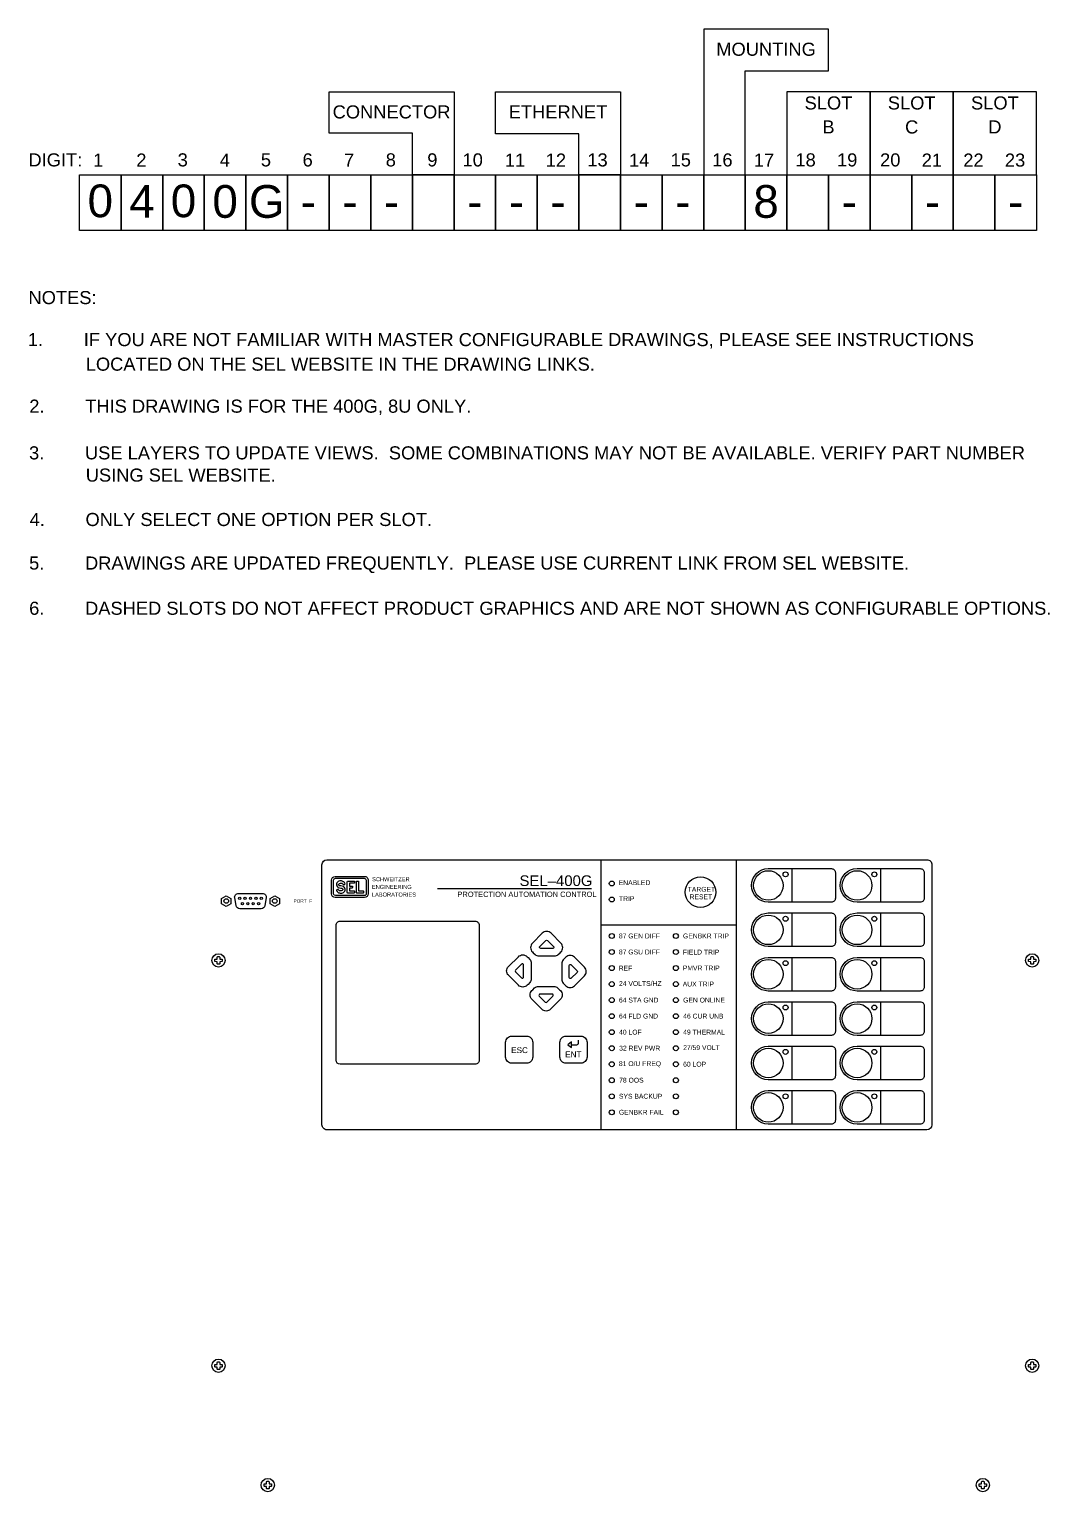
# Model space of a CAD drawing. Extents: x 1 to 47, y 1 to 35.
# Drawn here: x 0.99 to 21.68, y 5.34 to 35 of the extents above; entities that cross this region are included whole.
import ezdxf
from ezdxf.enums import TextEntityAlignment as Align

# ---------------------------------------------------------------- set-up
doc = ezdxf.new("R2010")
doc.units = 0
doc.header["$MEASUREMENT"] = 0
doc.layers.add('7.0_____[DWG]', color=7, linetype='CONTINUOUS')
doc.styles.add('Arial', font='arial.ttf')

msp = doc.modelspace()

# ---------------------------------------------------------------- linework, layer by layer
at = {"layer": '7.0_____[DWG]'}
for points in [[(15.507, 34.156), (17.195, 34.156), (17.195, 35), (14.664, 35), (14.664, 32.047), (15.507, 32.047), (15.507, 34.156)], [(8.757, 32.891), (7.069, 32.891), (7.069, 33.734), (9.601, 33.734), (9.601, 32.047), (8.757, 32.047), (8.757, 32.891)], [(12.132, 32.881), (10.445, 32.881), (10.445, 33.734), (12.976, 33.734), (12.976, 32.047), (12.132, 32.047), (12.132, 32.881)], [(18.039, 32.047), (18.039, 33.734), (16.351, 33.734), (16.351, 32.047), (18.038, 32.047)], [(19.726, 32.047), (19.726, 33.734), (18.038, 33.734), (18.038, 32.047), (19.726, 32.047)], [(21.413, 32.047), (21.413, 33.734), (19.726, 33.734), (19.726, 32.047), (21.413, 32.047)], [(2.851, 30.922), (2.007, 30.922), (2.007, 32.047), (2.851, 32.047), (2.851, 30.922)], [(3.695, 30.922), (2.851, 30.922), (2.851, 32.047), (3.695, 32.047), (3.695, 30.922)], [(4.538, 30.922), (3.695, 30.922), (3.695, 32.047), (4.538, 32.047), (4.538, 30.922)], [(5.382, 30.922), (4.538, 30.922), (4.538, 32.047), (5.382, 32.047), (5.382, 30.922)], [(6.226, 30.922), (5.382, 30.922), (5.382, 32.047), (6.226, 32.047), (6.226, 30.922)], [(7.07, 30.922), (6.226, 30.922), (6.226, 32.047), (7.07, 32.047), (7.07, 30.922)], [(7.913, 30.922), (7.07, 30.922), (7.07, 32.047), (7.913, 32.047), (7.913, 30.922)], [(8.757, 30.922), (7.913, 30.922), (7.913, 32.047), (8.757, 32.047), (8.757, 30.922)], [(9.601, 30.922), (8.757, 30.922), (8.757, 32.047), (9.601, 32.047), (9.601, 30.922)], [(10.445, 30.922), (9.601, 30.922), (9.601, 32.047), (10.445, 32.047), (10.445, 30.922)], [(11.289, 30.922), (10.445, 30.922), (10.445, 32.047), (11.289, 32.047), (11.289, 30.922)], [(12.132, 30.922), (11.289, 30.922), (11.289, 32.047), (12.132, 32.047), (12.132, 30.922)], [(12.976, 30.922), (12.132, 30.922), (12.132, 32.047), (12.976, 32.047), (12.976, 30.922)], [(13.82, 30.922), (12.976, 30.922), (12.976, 32.047), (13.82, 32.047), (13.82, 30.922)], [(14.664, 30.922), (13.82, 30.922), (13.82, 32.047), (14.664, 32.047), (14.664, 30.922)], [(15.507, 30.922), (14.664, 30.922), (14.664, 32.047), (15.507, 32.047), (15.507, 30.922)], [(16.351, 30.922), (15.507, 30.922), (15.507, 32.047), (16.351, 32.047), (16.351, 30.922)], [(17.195, 30.922), (16.351, 30.922), (16.351, 32.047), (17.195, 32.047), (17.195, 30.922)], [(18.038, 30.922), (17.195, 30.922), (17.195, 32.047), (18.038, 32.047), (18.038, 30.922)], [(18.882, 30.922), (18.038, 30.922), (18.038, 32.047), (18.882, 32.047), (18.882, 30.922)], [(19.726, 30.922), (18.882, 30.922), (18.882, 32.047), (19.726, 32.047), (19.726, 30.922)], [(20.57, 30.922), (19.726, 30.922), (19.726, 32.047), (20.57, 32.047), (20.57, 30.922)], [(21.413, 30.922), (20.57, 30.922), (20.57, 32.047), (21.413, 32.047), (21.413, 30.922)], [(12.58, 18.158), (12.58, 12.683)], [(15.32, 18.158), (15.32, 12.683)], [(16.449, 17.977), (16.449, 17.297)], [(18.25, 17.977), (18.25, 17.297)], [(12.391, 17.568), (9.267, 17.568)], [(16.449, 17.077), (16.449, 16.397)], [(18.25, 17.077), (18.25, 16.397)], [(12.58, 16.84), (15.32, 16.84)], [(16.449, 16.177), (16.449, 15.497)], [(18.25, 16.177), (18.25, 15.497)], [(16.449, 15.277), (16.449, 14.597)], [(18.25, 15.277), (18.25, 14.597)], [(16.449, 14.377), (16.449, 13.697)], [(18.25, 14.377), (18.25, 13.697)], [(16.449, 13.477), (16.449, 12.797)], [(18.25, 13.477), (18.25, 12.797)]]:
    msp.add_lwpolyline(points, dxfattribs=at)
for points in [[(7.024, 18.158), (19.192, 18.158, -0.414295), (19.292, 18.058), (19.292, 12.783, -0.414137), (19.192, 12.683), (7.024, 12.683, -0.414229), (6.924, 12.783), (6.924, 18.058, -0.414193)], [(7.193, 17.822), (7.785, 17.822, -0.41811), (7.86, 17.746), (7.86, 17.468, -0.404471), (7.785, 17.391), (7.193, 17.391, -0.41811), (7.119, 17.466), (7.119, 17.745, -0.404471)], [(15.974, 17.979), (17.255, 17.979, -0.414214), (17.335, 17.899), (17.335, 17.377, -0.414214), (17.255, 17.297), (15.974, 17.297, -1)], [(17.774, 17.979), (19.055, 17.979, -0.414214), (19.135, 17.899), (19.135, 17.377, -0.414214), (19.055, 17.297), (17.774, 17.297, -1)], [(7.199, 17.782), (7.782, 17.782, -0.378768), (7.821, 17.748), (7.821, 17.467, -0.441125), (7.782, 17.432), (7.199, 17.432, -0.378768), (7.16, 17.466), (7.16, 17.747, -0.441125)], [(7.301, 17.73, 0.192116), (7.238, 17.705, 0.12608), (7.218, 17.667, 0.336344), (7.254, 17.598, 0.087668), (7.305, 17.584, -0.022201), (7.32, 17.582, -0.039737), (7.331, 17.578, -0.23043), (7.349, 17.56, -0.182747), (7.348, 17.546, -0.221111), (7.313, 17.527, -0.058363), (7.292, 17.526, -0.13415), (7.27, 17.537, 0.006668), (7.258, 17.552, 0.085557), (7.255, 17.554, 0.231613), (7.225, 17.552, 0.170757), (7.22, 17.544, 0.118457), (7.221, 17.532, 0.153081), (7.247, 17.5, 0.186266), (7.31, 17.481, 0.192116), (7.373, 17.506, 0.12608), (7.393, 17.544, 0.336344), (7.357, 17.613, 0.087668), (7.306, 17.627, -0.022201), (7.291, 17.63, -0.039737), (7.28, 17.633, -0.23043), (7.262, 17.651, -0.182747), (7.263, 17.666, -0.221111), (7.298, 17.685, -0.058363), (7.319, 17.685, -0.13415), (7.341, 17.674, 0.006668), (7.353, 17.659, 0.085557), (7.356, 17.657, 0.231613), (7.386, 17.659, 0.170757), (7.391, 17.667, 0.118457), (7.39, 17.679, 0.153081), (7.364, 17.711, 0.186266)], [(7.448, 17.727), (7.572, 17.727, -0.424366), (7.583, 17.715), (7.583, 17.695, -0.404134), (7.572, 17.683), (7.479, 17.683), (7.479, 17.626), (7.533, 17.626, -0.477137), (7.542, 17.617), (7.542, 17.593, -0.353971), (7.533, 17.583), (7.479, 17.583), (7.479, 17.527), (7.572, 17.527, -0.424366), (7.583, 17.515), (7.583, 17.495, -0.404134), (7.572, 17.483), (7.448, 17.483, -0.432614), (7.437, 17.496), (7.437, 17.714, -0.396049)], [(7.634, 17.727), (7.655, 17.727, -0.432614), (7.667, 17.714), (7.667, 17.527), (7.757, 17.527, -0.424366), (7.769, 17.515), (7.769, 17.495, -0.404134), (7.757, 17.483), (7.634, 17.483, -0.432614), (7.622, 17.496), (7.622, 17.714, -0.396049)], [(5.232, 17.477), (5.717, 17.477, -0.46318), (5.794, 17.385), (5.767, 17.231, -0.363045), (5.689, 17.166), (5.259, 17.166, -0.360245), (5.181, 17.231), (5.154, 17.385, -0.463312)], [(7.29, 16.912), (10.03, 16.912, -0.414264), (10.11, 16.832), (10.11, 14.092, -0.41431), (10.03, 14.012), (7.29, 14.012, -0.414061), (7.21, 14.092), (7.21, 16.832, -0.414219)], [(15.974, 17.079), (17.255, 17.079, -0.414214), (17.335, 16.999), (17.335, 16.477, -0.414214), (17.255, 16.397), (15.974, 16.397, -1)], [(17.774, 17.079), (19.055, 17.079, -0.414214), (19.135, 16.999), (19.135, 16.477, -0.414214), (19.055, 16.397), (17.774, 16.397, -1)], [(11.636, 16.208, 0.176539), (11.714, 16.235), (11.751, 16.27), (11.77, 16.289, 0.414214), (11.77, 16.466), (11.569, 16.668, 0.414214), (11.392, 16.668), (11.19, 16.466, 0.414214), (11.19, 16.289), (11.209, 16.27), (11.246, 16.235, 0.176539), (11.324, 16.208)], [(11.497, 16.523), (11.619, 16.402, -0.66386), (11.602, 16.361), (11.359, 16.361, -0.66386), (11.342, 16.402), (11.463, 16.523, -0.408376)], [(11.164, 15.747, -0.176539), (11.137, 15.669), (11.102, 15.632), (11.083, 15.613, -0.414214), (10.906, 15.613), (10.704, 15.815, -0.414214), (10.704, 15.991), (10.906, 16.193, -0.414214), (11.083, 16.193), (11.102, 16.174), (11.137, 16.137, -0.176539), (11.164, 16.059)], [(10.849, 15.886), (10.97, 15.765, 0.66386), (11.011, 15.782), (11.011, 16.024, 0.66386), (10.97, 16.041), (10.849, 15.92, 0.408376)], [(11.785, 15.736, 0.176539), (11.812, 15.658), (11.848, 15.621), (11.867, 15.602, 0.414214), (12.044, 15.602), (12.245, 15.803, 0.414214), (12.245, 15.98), (12.044, 16.182, 0.414214), (11.867, 16.182), (11.848, 16.163), (11.812, 16.126, 0.176539), (11.785, 16.048)], [(12.101, 15.875), (11.979, 15.754, -0.66386), (11.938, 15.77), (11.938, 16.013, -0.66386), (11.979, 16.03), (12.101, 15.909, -0.408376)], [(15.974, 16.179), (17.255, 16.179, -0.414214), (17.335, 16.099), (17.335, 15.577, -0.414214), (17.255, 15.497), (15.974, 15.497, -1)], [(17.774, 16.179), (19.055, 16.179, -0.414214), (19.135, 16.099), (19.135, 15.577, -0.414214), (19.055, 15.497), (17.774, 15.497, -1)], [(11.625, 15.587, -0.176539), (11.703, 15.56), (11.74, 15.524), (11.759, 15.505, -0.414214), (11.759, 15.329), (11.558, 15.127, -0.414214), (11.381, 15.127), (11.179, 15.329, -0.414214), (11.179, 15.505), (11.198, 15.524), (11.235, 15.56, -0.176539), (11.313, 15.587)], [(11.486, 15.272), (11.608, 15.393, 0.66386), (11.591, 15.434), (11.348, 15.434, 0.66386), (11.331, 15.393), (11.452, 15.272, 0.408376)], [(15.974, 15.279), (17.255, 15.279, -0.414214), (17.335, 15.199), (17.335, 14.677, -0.414214), (17.255, 14.597), (15.974, 14.597, -1)], [(17.774, 15.279), (19.055, 15.279, -0.414214), (19.135, 15.199), (19.135, 14.677, -0.414214), (19.055, 14.597), (17.774, 14.597, -1)], [(10.773, 14.582), (11.073, 14.582, -0.414214), (11.198, 14.457), (11.198, 14.157, -0.414214), (11.073, 14.032), (10.773, 14.032, -0.414214), (10.648, 14.157), (10.648, 14.457, -0.414214)], [(11.873, 14.582), (12.173, 14.582, -0.414214), (12.298, 14.457), (12.298, 14.157, -0.414214), (12.173, 14.032), (11.873, 14.032, -0.414214), (11.748, 14.157), (11.748, 14.457, -0.414214)], [(15.974, 14.379), (17.255, 14.379, -0.414214), (17.335, 14.299), (17.335, 13.777, -0.414214), (17.255, 13.697), (15.974, 13.697, -1)], [(17.774, 14.379), (19.055, 14.379, -0.414214), (19.135, 14.299), (19.135, 13.777, -0.414214), (19.055, 13.697), (17.774, 13.697, -1)], [(15.974, 13.479), (17.255, 13.479, -0.414214), (17.335, 13.399), (17.335, 12.877, -0.414214), (17.255, 12.797), (15.974, 12.797, -1)], [(17.774, 13.479), (19.055, 13.479, -0.414214), (19.135, 13.399), (19.135, 12.877, -0.414214), (19.055, 12.797), (17.774, 12.797, -1)]]:
    msp.add_lwpolyline(points, format="xyb", close=True, dxfattribs=at)
for points in [[(4.983, 17.43), (5.077, 17.376), (5.077, 17.267), (4.983, 17.213), (4.889, 17.267), (4.889, 17.376)], [(5.967, 17.43), (6.061, 17.376), (6.061, 17.267), (5.967, 17.213), (5.873, 17.267), (5.873, 17.376)], [(11.982, 14.466), (11.907, 14.407), (11.982, 14.349)]]:
    msp.add_lwpolyline(points, close=True, dxfattribs=at)
for points in [[(4.842, 16.194, -0.391794), (4.85, 16.186), (4.852, 16.146, 0.399739), (4.853, 16.145), (4.893, 16.143, -0.391859), (4.901, 16.135), (4.901, 16.101, -0.391764), (4.893, 16.092), (4.853, 16.09, 0.399816), (4.852, 16.089), (4.85, 16.049, -0.391825), (4.842, 16.041), (4.825, 16.041), (4.808, 16.041, -0.391806), (4.8, 16.049), (4.798, 16.089, 0.399638), (4.797, 16.09), (4.757, 16.092, -0.391814), (4.749, 16.101), (4.749, 16.135, -0.39186), (4.757, 16.143), (4.797, 16.145, 0.399739), (4.798, 16.146), (4.8, 16.186, -0.391769), (4.808, 16.194), (4.825, 16.194), (4.842, 16.194)], [(21.342, 16.194, -0.391794), (21.35, 16.186), (21.352, 16.146, 0.399739), (21.353, 16.145), (21.393, 16.143, -0.391859), (21.401, 16.135), (21.401, 16.101, -0.391764), (21.393, 16.092), (21.353, 16.09, 0.399816), (21.352, 16.089), (21.35, 16.049, -0.391825), (21.342, 16.041), (21.325, 16.041), (21.308, 16.041, -0.391806), (21.3, 16.049), (21.298, 16.089, 0.399638), (21.297, 16.09), (21.257, 16.092, -0.391814), (21.249, 16.101), (21.249, 16.135, -0.39186), (21.257, 16.143), (21.297, 16.145, 0.399739), (21.298, 16.146), (21.3, 16.186, -0.391769), (21.308, 16.194), (21.325, 16.194), (21.342, 16.194)], [(11.982, 14.407), (12.09, 14.407, 0.414214), (12.125, 14.442), (12.125, 14.5)], [(4.842, 7.974, -0.391794), (4.85, 7.966), (4.852, 7.926, 0.399739), (4.853, 7.925), (4.893, 7.923, -0.391859), (4.901, 7.915), (4.901, 7.881, -0.391764), (4.893, 7.872), (4.853, 7.87, 0.399816), (4.852, 7.869), (4.85, 7.829, -0.391825), (4.842, 7.821), (4.825, 7.821), (4.808, 7.821, -0.391806), (4.8, 7.829), (4.798, 7.869, 0.399638), (4.797, 7.87), (4.757, 7.872, -0.391814), (4.749, 7.881), (4.749, 7.915, -0.39186), (4.757, 7.923), (4.797, 7.925, 0.399739), (4.798, 7.926), (4.8, 7.966, -0.391769), (4.808, 7.974), (4.825, 7.974), (4.842, 7.974)], [(21.342, 7.974, -0.391794), (21.35, 7.966), (21.352, 7.926, 0.399739), (21.353, 7.925), (21.393, 7.923, -0.391859), (21.401, 7.915), (21.401, 7.881, -0.391764), (21.393, 7.872), (21.353, 7.87, 0.399816), (21.352, 7.869), (21.35, 7.829, -0.391825), (21.342, 7.821), (21.325, 7.821), (21.308, 7.821, -0.391806), (21.3, 7.829), (21.298, 7.869, 0.399638), (21.297, 7.87), (21.257, 7.872, -0.391814), (21.249, 7.881), (21.249, 7.915, -0.39186), (21.257, 7.923), (21.297, 7.925, 0.399739), (21.298, 7.926), (21.3, 7.966, -0.391769), (21.308, 7.974), (21.325, 7.974), (21.342, 7.974)], [(5.842, 5.554, -0.391794), (5.85, 5.546), (5.852, 5.506, 0.399739), (5.853, 5.505), (5.893, 5.503, -0.391859), (5.901, 5.495), (5.901, 5.461, -0.391764), (5.893, 5.452), (5.853, 5.45, 0.399816), (5.852, 5.449), (5.85, 5.409, -0.391825), (5.842, 5.401), (5.825, 5.401), (5.808, 5.401, -0.391806), (5.8, 5.409), (5.798, 5.449, 0.399638), (5.797, 5.45), (5.757, 5.452, -0.391814), (5.749, 5.461), (5.749, 5.495, -0.39186), (5.757, 5.503), (5.797, 5.505, 0.399739), (5.798, 5.506), (5.8, 5.546, -0.391769), (5.808, 5.554), (5.825, 5.554), (5.842, 5.554)], [(20.342, 5.554, -0.391794), (20.35, 5.546), (20.352, 5.506, 0.399739), (20.353, 5.505), (20.393, 5.503, -0.391859), (20.401, 5.495), (20.401, 5.461, -0.391764), (20.393, 5.452), (20.353, 5.45, 0.399816), (20.352, 5.449), (20.35, 5.409, -0.391825), (20.342, 5.401), (20.325, 5.401), (20.308, 5.401, -0.391806), (20.3, 5.409), (20.298, 5.449, 0.399638), (20.297, 5.45), (20.257, 5.452, -0.391814), (20.249, 5.461), (20.249, 5.495, -0.39186), (20.257, 5.503), (20.297, 5.505, 0.399739), (20.298, 5.506), (20.3, 5.546, -0.391769), (20.308, 5.554), (20.325, 5.554), (20.342, 5.554)]]:
    msp.add_lwpolyline(points, format="xyb", dxfattribs=at)
for centre, radius in [((14.6, 17.502), 0.31), ((15.975, 17.637), 0.3), ((16.325, 17.862), 0.05), ((17.775, 17.637), 0.3), ((18.125, 17.862), 0.05), ((12.8, 17.677), 0.05), ((4.983, 17.322), 0.047), ((5.256, 17.377), 0.0225), ((5.311, 17.266), 0.0225), ((5.365, 17.377), 0.0225), ((5.42, 17.266), 0.0225), ((5.474, 17.377), 0.0225), ((5.529, 17.266), 0.0225), ((5.584, 17.377), 0.0225), ((5.638, 17.266), 0.0225), ((5.693, 17.377), 0.0225), ((5.967, 17.322), 0.047), ((12.8, 17.352), 0.05), ((15.975, 16.737), 0.3), ((16.325, 16.962), 0.05), ((17.775, 16.737), 0.3), ((18.125, 16.962), 0.05), ((12.8, 16.612), 0.05), ((14.1, 16.612), 0.05), ((12.8, 16.287), 0.05), ((14.1, 16.287), 0.05), ((4.825, 16.118), 0.135), ((15.975, 15.837), 0.3), ((16.325, 16.062), 0.05), ((17.775, 15.837), 0.3), ((18.125, 16.062), 0.05), ((21.325, 16.118), 0.135), ((12.8, 15.962), 0.05), ((14.1, 15.962), 0.05), ((12.8, 15.637), 0.05), ((14.1, 15.637), 0.05), ((12.8, 15.312), 0.05), ((14.1, 15.312), 0.05), ((15.975, 14.937), 0.3), ((16.325, 15.162), 0.05), ((17.775, 14.937), 0.3), ((18.125, 15.162), 0.05), ((12.8, 14.987), 0.05), ((14.1, 14.987), 0.05), ((12.8, 14.662), 0.05), ((14.1, 14.662), 0.05), ((12.8, 14.337), 0.05), ((14.1, 14.337), 0.05), ((15.975, 14.037), 0.3), ((16.325, 14.262), 0.05), ((17.775, 14.037), 0.3), ((18.125, 14.262), 0.05), ((12.8, 14.012), 0.05), ((14.1, 14.012), 0.05), ((12.8, 13.687), 0.05), ((14.1, 13.687), 0.05), ((12.8, 13.362), 0.05), ((14.1, 13.362), 0.05), ((15.975, 13.137), 0.3), ((16.325, 13.362), 0.05), ((17.775, 13.137), 0.3), ((18.125, 13.362), 0.05), ((12.8, 13.037), 0.05), ((14.1, 13.037), 0.05), ((4.825, 7.898), 0.135), ((21.325, 7.898), 0.135), ((5.825, 5.478), 0.135), ((20.325, 5.478), 0.135)]:
    msp.add_circle(centre, radius, dxfattribs=at)

# ---------------------------------------------------------------- texts
at = {"layer": '7.0_____[DWG]', "style": 'Arial'}
for s, height, p in [('MOUNTING', 0.2655, (15.929, 34.462)), ('SLOT', 0.2655, (17.194, 33.373)), ('SLOT', 0.2655, (18.882, 33.373)), ('SLOT', 0.2655, (20.569, 33.373)), ('CONNECTOR', 0.2655, (8.335, 33.191)), ('ETHERNET', 0.2655, (11.71, 33.191)), ('B', 0.266, (17.194, 32.886)), ('C', 0.266, (18.882, 32.886)), ('D', 0.266, (20.569, 32.886)), ('0', 0.664, (2.429, 31.188)), ('4', 0.664, (3.273, 31.176)), ('0', 0.664, (4.116, 31.188)), ('0', 0.664, (4.96, 31.176)), ('G', 0.664, (5.804, 31.176)), ('8', 0.664, (15.929, 31.176)), ('-', 0.664, (6.648, 31.176)), ('-', 0.664, (7.491, 31.176)), ('-', 0.664, (8.335, 31.176)), ('-', 0.664, (10.023, 31.176)), ('-', 0.664, (10.867, 31.176)), ('-', 0.664, (11.71, 31.176)), ('-', 0.664, (13.398, 31.176)), ('-', 0.664, (14.242, 31.176)), ('-', 0.664, (17.617, 31.176)), ('-', 0.664, (19.304, 31.176)), ('-', 0.664, (20.992, 31.176))]:
    msp.add_text(s, height=height, dxfattribs=at).set_placement(p, align=Align.CENTER)
for s, height, p in [('DIGIT:', 0.2655, (0.971, 32.218)), ('1', 0.266, (2.284, 32.214)), ('2', 0.266, (3.158, 32.214)), ('3', 0.266, (3.997, 32.218)), ('4', 0.266, (4.851, 32.214)), ('5', 0.266, (5.684, 32.218)), ('6', 0.266, (6.53, 32.218)), ('7', 0.266, (7.37, 32.214)), ('8', 0.266, (8.216, 32.218)), ('9', 0.266, (9.059, 32.218)), ('10', 0.2655, (9.774, 32.218)), ('11', 0.2655, (10.632, 32.214)), ('12', 0.2655, (11.461, 32.214)), ('13', 0.2655, (12.305, 32.218)), ('14', 0.2655, (13.149, 32.214)), ('15', 0.2655, (13.993, 32.218)), ('16', 0.2655, (14.837, 32.218)), ('17', 0.2655, (15.68, 32.214)), ('18', 0.2655, (16.524, 32.218)), ('19', 0.2655, (17.368, 32.218)), ('20', 0.2655, (18.241, 32.218)), ('21', 0.2655, (19.085, 32.214)), ('22', 0.2655, (19.928, 32.214)), ('23', 0.2655, (20.772, 32.214)), ('NOTES:', 0.2655, (0.972, 29.426)), ('1.        IF YOU ARE NOT FAMILIAR WITH MASTER CONFIGURABLE DRAWINGS, PLEASE SEE INSTRUCTIONS', 0.2655, (0.96, 28.574)), ('           LOCATED ON THE SEL WEBSITE IN THE DRAWING LINKS.', 0.2655, (1, 28.076)), ('2.        THIS DRAWING IS FOR THE 400G, 8U ONLY.', 0.2655, (0.989, 27.224)), ('3.        USE LAYERS TO UPDATE VIEWS.  SOME COMBINATIONS MAY NOT BE AVAILABLE. VERIFY PART NUMBER', 0.2655, (0.984, 26.277)), ('           USING SEL WEBSITE.', 0.2655, (1, 25.826)), ('4.        ONLY SELECT ONE OPTION PER SLOT.', 0.2655, (0.995, 24.926)), ('5.        DRAWINGS ARE UPDATED FREQUENTLY.  PLEASE USE CURRENT LINK FROM SEL WEBSITE.', 0.2655, (0.985, 24.043)), ('6.        DASHED SLOTS DO NOT AFFECT PRODUCT GRAPHICS AND ARE NOT SHOWN AS CONFIGURABLE OPTIONS.', 0.2655, (0.986, 23.126)), ('SCHWEITZER', 0.0824, (7.94, 17.723)), ('SEL–400G', 0.2163, (10.93, 17.626)), ('ENGINEERING', 0.08237, (7.936, 17.567)), ('PROTECTION AUTOMATION CONTROL', 0.10817, (9.671, 17.404)), ('ENABLED', 0.0983, (12.941, 17.644)), ('TARGET', 0.0983, (14.34, 17.51)), ('PORT  F', 0.0688, (6.346, 17.288)), ('LABORATORIES', 0.08237, (7.936, 17.411)), ('TRIP', 0.0983, (12.947, 17.32)), ('RESET', 0.0983, (14.378, 17.357)), ('87 GEN DIFF', 0.09833, (12.945, 16.564)), ('GENBKR TRIP', 0.09833, (14.245, 16.564)), ('87 GSU DIFF', 0.09833, (12.945, 16.239)), ('FIELD TRIP', 0.0983, (14.241, 16.237)), ('REF', 0.0983, (12.941, 15.912)), ('PMVR TRIP', 0.0983, (14.241, 15.914)), ('24 VOLTS/HZ', 0.09833, (12.947, 15.6)), ('AUX TRIP', 0.0983, (14.239, 15.589)), ('64 STA GND', 0.0983, (12.946, 15.264)), ('GEN ONLINE', 0.0983, (14.247, 15.264)), ('64 FLD GND', 0.0983, (12.946, 14.939)), ('46 CUR UNB', 0.0983, (14.249, 14.939)), ('40 LOF', 0.0983, (12.948, 14.614)), ('49 THERMAL', 0.0983, (14.249, 14.614)), ('ESC', 0.118, (10.76, 14.238)), ('ESC', 0.118, (10.761, 14.238)), ('ENT', 0.118, (11.854, 14.152)), ('ENT', 0.118, (11.856, 14.153)), ('32 REV PWR', 0.0983, (12.95, 14.289)), ('27/59 VOLT', 0.0983, (14.248, 14.3)), ('81 O/U FREQ', 0.09833, (12.945, 13.975)), ('60 LOP', 0.0983, (14.247, 13.964)), ('78 OOS', 0.0983, (12.95, 13.639)), ('SYS BACKUP', 0.0983, (12.946, 13.314)), ('GENBKR FAIL', 0.09833, (12.945, 12.989))]:
    msp.add_text(s, height=height, dxfattribs=at).set_placement(p)

doc.saveas('drawing.dxf')
